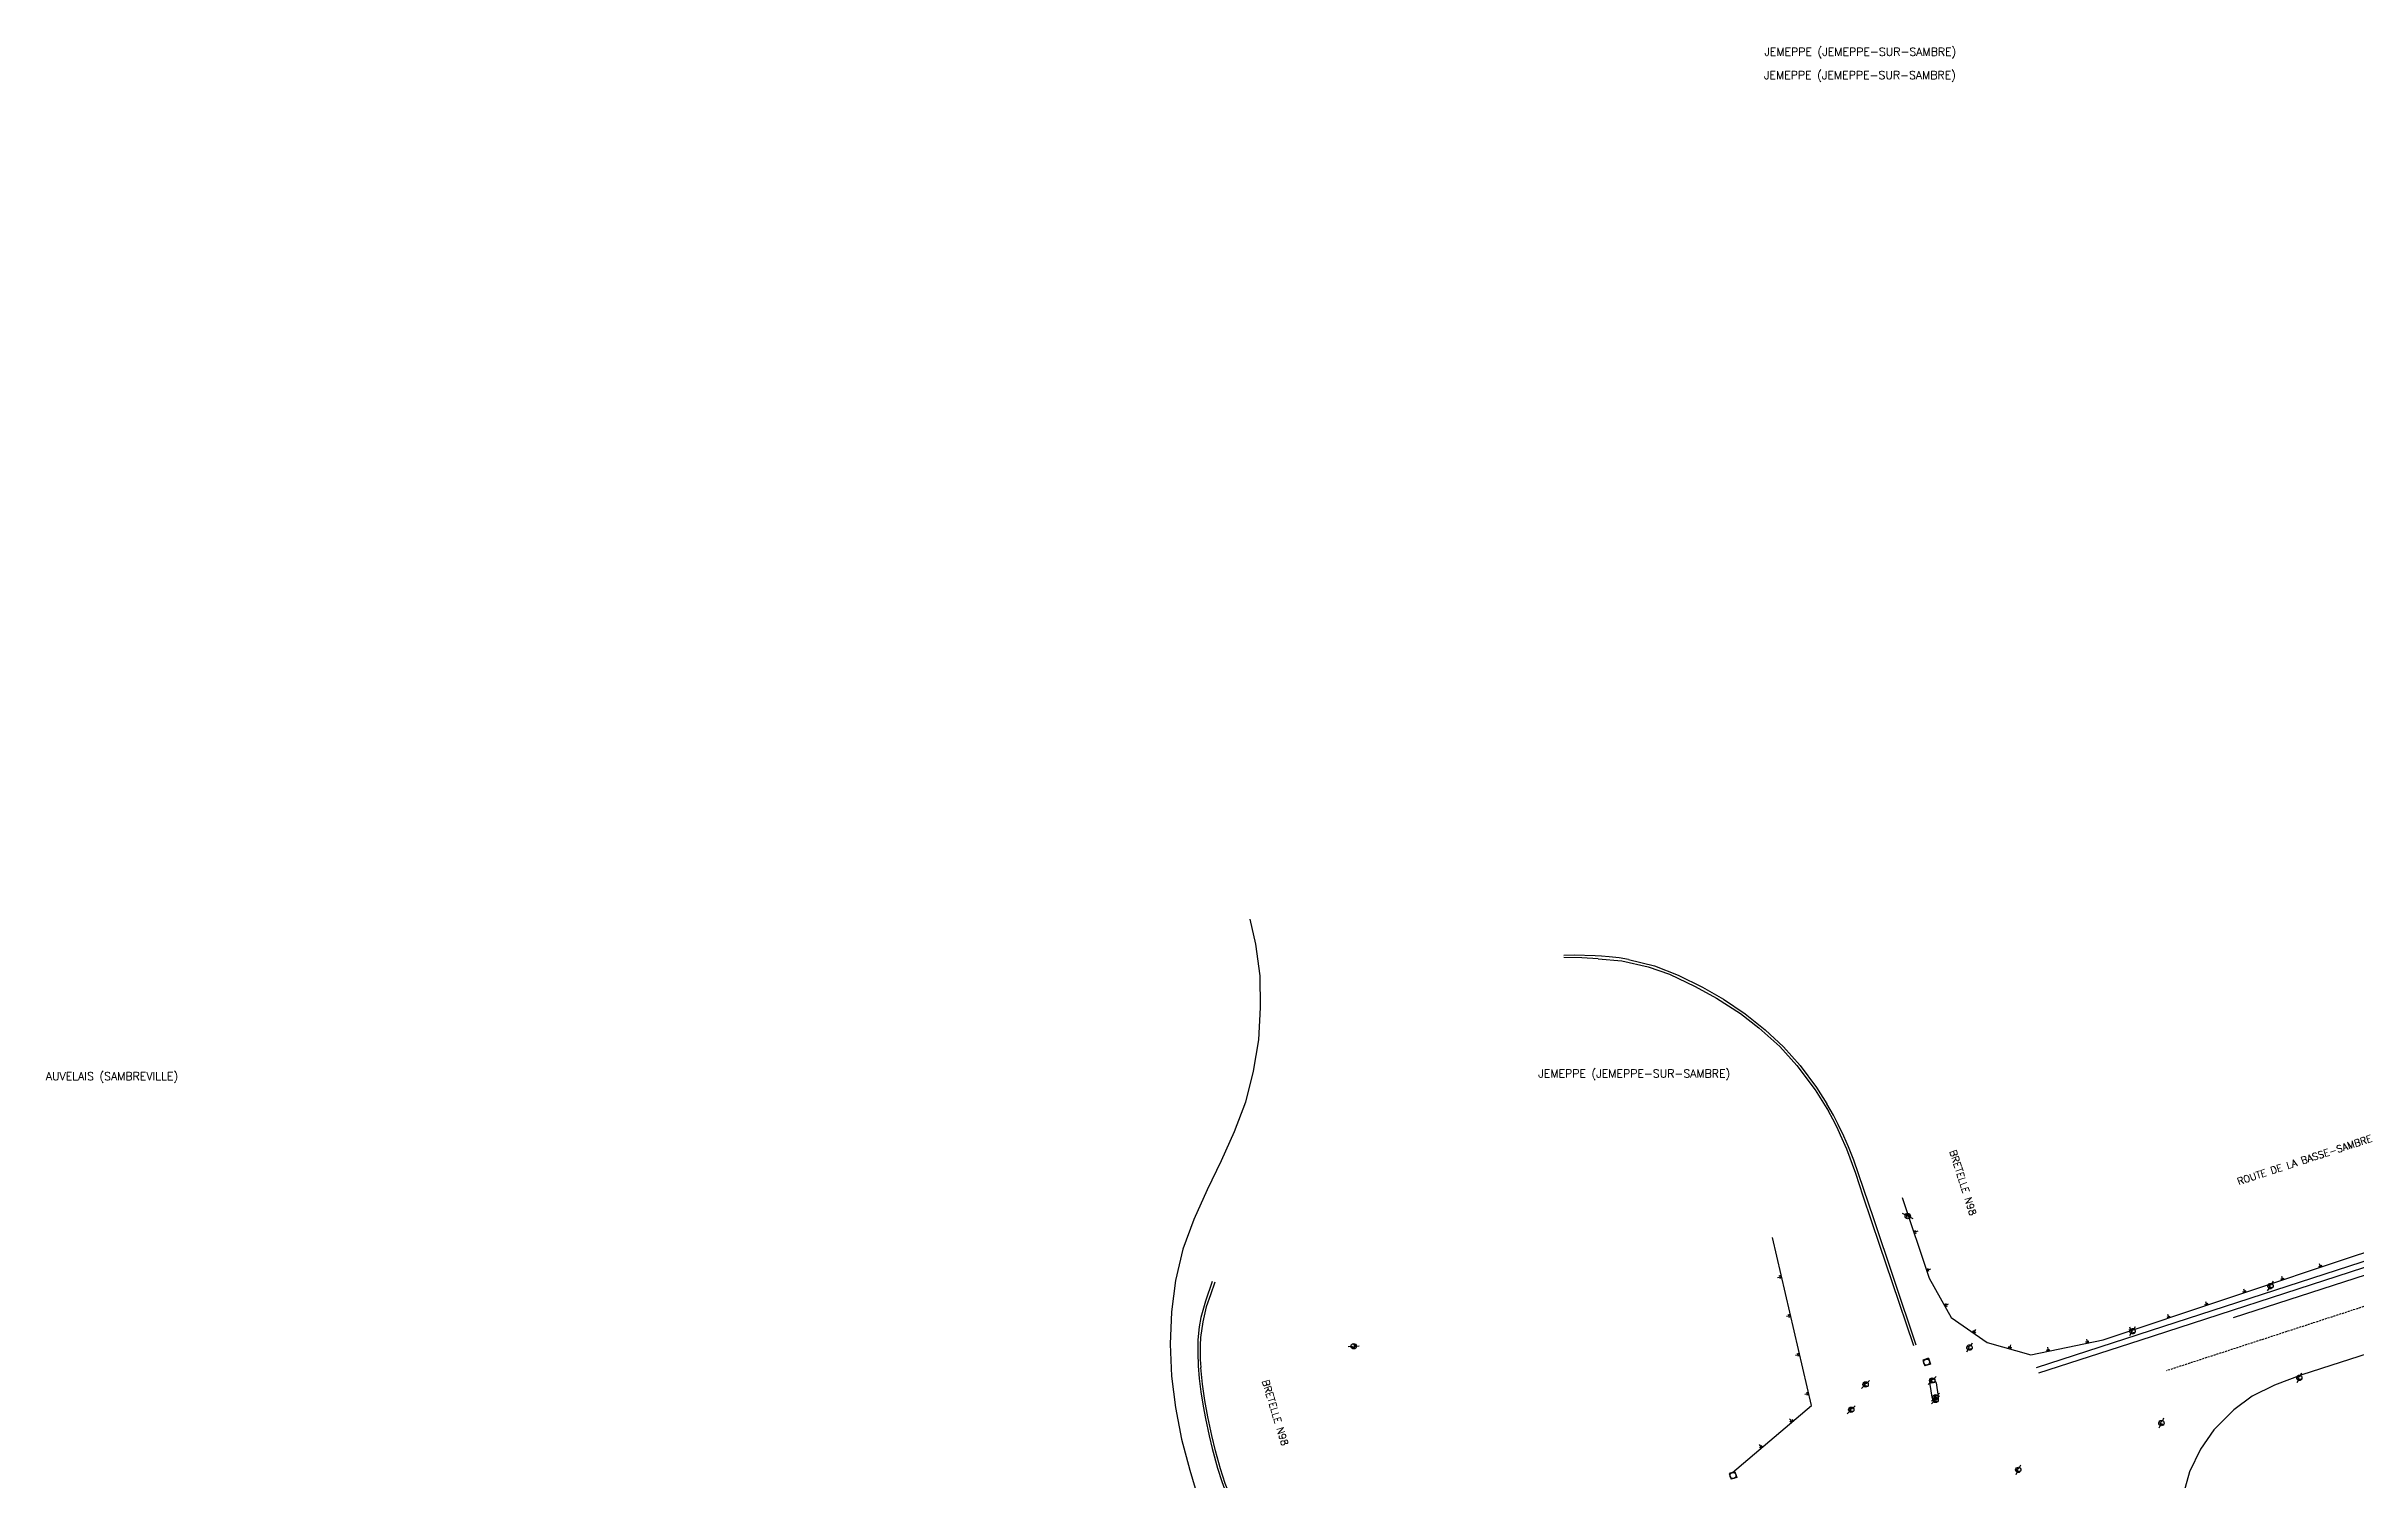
# Model space of a CAD drawing. Header units: millimetres. Extents: x 169000 to 170000, y 127000 to 127794.
# Drawn here: x 169075 to 169652, y 127396 to 127754 of the extents above; entities that cross this region are included whole.
import ezdxf
from ezdxf.enums import TextEntityAlignment as Align

# ---------------------------------------------------------------- set-up
doc = ezdxf.new("R2010")
doc.units = ezdxf.units.MM
doc.linetypes.add('DASHED', pattern=[0.75, 0.5, -0.25])
doc.layers.get('0').update_dxf_attribs({"linetype": 'CONTINUOUS'})
for name, color, linetype in [('W0001', 6, 'DASHED'), ('W0008', 7, 'CONTINUOUS'), ('W0211', 2, 'CONTINUOUS'), ('W0334', 7, 'CONTINUOUS'), ('W0420', 7, 'CONTINUOUS'), ('W0471', 7, 'CONTINUOUS'), ('W0980', 7, 'CONTINUOUS'), ('W0989', 7, 'CONTINUOUS')]:
    doc.layers.add(name, color=color, linetype=linetype)
doc.styles.get("Standard").update_dxf_attribs({"font": 'romans.shx', "width": 0.85})

# ---------------------------------------------------------------- blocks, each defined once
blk = doc.blocks.new('T471')
for p, q in [((-0.333334, 0.333334), (-0.333334, -0.333334)), ((-0.333334, 0.333334), (0.333334, 0.333334)), ((-0.333334, 0), (0, 0)), ((0.500001, 0.500001), (1.000002, 1.000002)), ((-0.500001, -0.500001), (-1.000002, -1.000002)), ((-0.333334, -0.333334), (0.333334, -0.333334))]:
    blk.add_line(p, q)
blk.add_ellipse((0, 0), major_axis=(0.471405, 0.471405), ratio=1, start_param=5.4977871438, end_param=11.780972451)
blk = doc.blocks.new('t211o')
at = {"color": 0, "linetype": 'Continuous'}
for p, q in [((-0.29, 0.5), (-0.29, 0)), ((0, 1), (0, 0)), ((0.29, 0.5), (0.29, 0))]:
    blk.add_line(p, q, dxfattribs=at)
blk = doc.blocks.new('T420')
for p, q in [((0.75, 0.75), (-0.75, 0.75)), ((-0.75, 0.75), (-0.75, -0.75)), ((0.75, 0.75), (0.75, -0.75)), ((0.75, -0.75), (-0.75, -0.75))]:
    blk.add_line(p, q)
blk.add_ellipse((0, 0), major_axis=(-0.53, 0.53), ratio=1, start_param=3.926991, end_param=10.210176)

msp = doc.modelspace()

# ---------------------------------------------------------------- linework, layer by layer
for points in [[(169375.83, 127535.87), (169377.27, 127529.66), (169378.29, 127521.78), (169378.44, 127513.81), (169377.98, 127505.77), (169376.66, 127497.93), (169374.7, 127490.2), (169371.87, 127482.71), (169368.63, 127475.49), (169365.18, 127468.27), (169361.86, 127460.85), (169359.11, 127453.39), (169357.23, 127445.61), (169356.21, 127437.74), (169355.93, 127429.66), (169356.27, 127421.69), (169357.21, 127413.84), (169358.74, 127405.91), (169360.79, 127398.18), (169363.08, 127390.56), (169364.97, 127382.88), (169365.14, 127374.81)], [(169470.47, 127525.85), (169468.18, 127526.23), (169465.62, 127526.52), (169463.74, 127526.66), (169462.12, 127526.74), (169456.86, 127526.9), (169454.28, 127526.82)], [(169462.86, 127526.03), (169458.83, 127526.22), (169454.28, 127526.32)], [(169462.86, 127526.03), (169468.81, 127525.51), (169475.41, 127524.02), (169480.7, 127522.17), (169487.13, 127519.1), (169492.51, 127516.2), (169498.44, 127512.31), (169503.05, 127508.78), (169508.29, 127504.05), (169512.58, 127499.29), (169517.1, 127493.26), (169520.46, 127487.87)], [(169470.47, 127525.86), (169476.99, 127524.2), (169482.91, 127521.9), (169488.94, 127518.9), (169494.24, 127515.9), (169499.65, 127512.23), (169504.64, 127508.26), (169509.26, 127503.96), (169513.41, 127499.29), (169517.47, 127493.85), (169520.09, 127489.74)], [(169542.39, 127429.38), (169536.89, 127445.79), (169531.69, 127461.26), (169526.81, 127475.68), (169525.5, 127478.99), (169524.3, 127481.63), (169522.92, 127484.57), (169521.73, 127486.9), (169520.09, 127489.74)], [(169541.82, 127429.26), (169536.38, 127445.24), (169533.34, 127454.34), (169529.17, 127466.65), (169527.27, 127472.34), (169525.06, 127478.4), (169523.49, 127481.9), (169522.61, 127483.81), (169521.55, 127485.91), (169520.46, 127487.87)], [(169366.44, 127445.31), (169364.71, 127440.4), (169363.6, 127436.35), (169363.18, 127434.01), (169362.86, 127430.77), (169362.79, 127427.46), (169362.92, 127424.21), (169363.19, 127421.11), (169363.59, 127417.79), (169364.13, 127414.16), (169364.71, 127411.12), (169365.69, 127406.78), (169366.42, 127403.6), (169367.76, 127398.63), (169368.83, 127395.34), (169370.57, 127390.54), (169372.75, 127385.75)], [(169367.1, 127445.17), (169365.97, 127441.96), (169364.95, 127439.01), (169364.07, 127435.26), (169363.53, 127431.29), (169363.42, 127429.44), (169363.4, 127427.43), (169363.44, 127425.81), (169363.6, 127423.86)], [(169660.3, 127428.94), (169638.82, 127422.01), (169631.99, 127419.38), (169626.38, 127416.65), (169621.76, 127413.24), (169616.76, 127408.25), (169613.49, 127403.44), (169610.74, 127397.74), (169609.18, 127392.35)], [(169373.3, 127385.83), (169371.37, 127390.41), (169369.66, 127394.83), (169368.46, 127398.54), (169367.25, 127402.96), (169366.31, 127406.85), (169365.29, 127411.51), (169364.57, 127415.59), (169364.01, 127419.7), (169363.6, 127423.87)]]:
    msp.add_lwpolyline(points)
at = {"layer": 'W0001'}
msp.add_lwpolyline([(170000, 127551.34), (169906.82, 127521.05), (169719.16, 127460.18), (169604.98, 127423.03)], dxfattribs=at)
at = {"layer": 'W0008'}
msp.add_lwpolyline([(169621.7, 127436.36), (169654.91, 127447.12), (169682.25, 127456.06), (169718.43, 127467.77), (169742.48, 127475.57), (169766.64, 127483.46), (169793.12, 127492.1), (169821.19, 127501.25), (169845.69, 127509.24), (169873.97, 127518.46), (169899.32, 127526.72), (169935.78, 127538.55), (169934.82, 127541.63), (169935.6, 127541.91), (169948.96, 127546.34), (169949.32, 127546.47), (169954.31, 127548.19), (169975.85, 127555.08), (169995.5, 127561.53), (170000, 127562.97)], dxfattribs=at)
msp.add_lwpolyline([(169547.92, 127416.61), (169547.89, 127415.66, -0.762174), (169546.71, 127415.45), (169546.39, 127416.41), (169545.87, 127419.6), (169545.78, 127420.62, -0.764724), (169546.94, 127420.86), (169547.35, 127419.99)], format="xyb", close=True, dxfattribs=at)
at = {"layer": 'W0211'}
for points in [[(169538.86, 127466.37), (169545.64, 127446.14), (169551.15, 127436.37), (169560.16, 127430.08), (169571.01, 127426.99), (169589.16, 127430.76), (169652.95, 127452.06), (169680.07, 127460.45), (169716.77, 127473.11), (169740.64, 127480.53), (169765.23, 127488.58), (169791.73, 127497.31), (169819.84, 127506.54), (169842.8, 127514.16), (169872.38, 127523.93), (169899.76, 127532.49), (169933.7, 127543.27)], [(169496.44, 127397.6), (169516.2, 127414.3), (169506.45, 127456.33)]]:
    msp.add_lwpolyline(points, dxfattribs=at)
at = {"layer": 'W0334'}
for points in [[(169572.42, 127423.87), (169597.91, 127432.07), (169653.84, 127450.23), (169681.08, 127459.15), (169717.3, 127471.04), (169741.29, 127478.89), (169765.54, 127486.76), (169792.08, 127495.36), (169820.41, 127504.74), (169844.47, 127512.4), (169872.6, 127521.56), (169898.34, 127529.75), (169934.82, 127541.63)], [(169573.01, 127422.48), (169598.37, 127430.65), (169654.31, 127448.81), (169681.55, 127457.72), (169717.77, 127469.62), (169741.76, 127477.46), (169766.01, 127485.34), (169792.55, 127493.93), (169820.87, 127503.31), (169844.93, 127510.97), (169873.06, 127520.14), (169898.8, 127528.32), (169935.27, 127540.2)]]:
    msp.add_lwpolyline(points, dxfattribs=at)

# ---------------------------------------------------------------- block references
at = {"layer": 'W0211'}
for p, rotation in [((169541.81, 127457.56), 288.541933951294), ((169544.99, 127448.08), 288.541933951294), ((169643.47, 127448.89), 18.46382996860945), ((169508.71, 127446.59), 103.0579608051779), ((169624.5, 127442.56), 18.46382996860945), ((169633.98, 127445.72), 18.46382996860945), ((169510.97, 127436.85), 103.0579608051779), ((169549.55, 127439.21), 299.417898830224), ((169605.53, 127436.22), 18.46382996860945), ((169615.01, 127439.39), 18.46382996860945), ((169556.67, 127432.51), 325.081146806664), ((169585.18, 127429.93), 11.7150589653738), ((169596.04, 127433.05), 18.46382996860945), ((169513.23, 127427.11), 103.0579608051779), ((169565.69, 127428.51), 344.125209875698), ((169575.38, 127427.9), 11.7150589653738), ((169515.49, 127417.37), 103.0579608051779), ((169511.39, 127410.23), 40.1963903952777), ((169503.75, 127403.78), 40.1963903952777)]:
    msp.add_blockref('t211o', p, dxfattribs=dict(at, rotation=rotation))
at = {"layer": 'W0420'}
for p, rotation in [((169545, 127425.18), 17.8439204543982), ((169496.6, 127396.83), 18.1413386945823)]:
    msp.add_blockref('T420', p, dxfattribs=dict(at, rotation=rotation))
at = {"layer": 'W0471'}
for p, rotation in [((169540.27, 127461.7), 288.541933951294), ((169630.93, 127444.19), 11.7150589653739), ((169596.47, 127432.9), 11.7150589653739), ((169401.78, 127429.13), 139.078248305187), ((169555.72, 127428.82), 11.7150589653739), ((169638.16, 127421.25), 18.102503463367), ((169603.69, 127409.95), 18.102503463367), ((169567.9, 127398.24), 18.102503463367)]:
    msp.add_blockref('T471', p, dxfattribs=dict(at, rotation=rotation))
for p in [(169529.75, 127419.59), (169546.39, 127420.58), (169526.17, 127413.29), (169547.19, 127416.38), (169547.24, 127415.72)]:
    msp.add_blockref('T471', p, dxfattribs=at)

# ---------------------------------------------------------------- texts
at = {"layer": 'W0980'}
for s, p in [('JEMEPPE (JEMEPPE-SUR-SAMBRE)', (169528.43, 127752.61)), ('JEMEPPE (JEMEPPE-SUR-SAMBRE)', (169528.34, 127746.76)), ('AUVELAIS (SAMBREVILLE)', (169091.42, 127496.51)), ('JEMEPPE (JEMEPPE-SUR-SAMBRE)', (169471.93, 127497.17))]:
    msp.add_text(s, height=2, dxfattribs=at).set_placement(p, align=Align.MIDDLE)
at = {"layer": 'W0989'}
for s, rotation, p in [('BRETELLE N98', 287.4777, (169554.1, 127470.03)), ('ROUTE DE LA BASSE-SAMBRE', 18.02428, (169639.49, 127475.73)), ('BRETELLE N98', 286.96817, (169382.18, 127412.53))]:
    msp.add_text(s, height=1.75, rotation=rotation, dxfattribs=at).set_placement(p, align=Align.MIDDLE)

doc.saveas('drawing.dxf')
